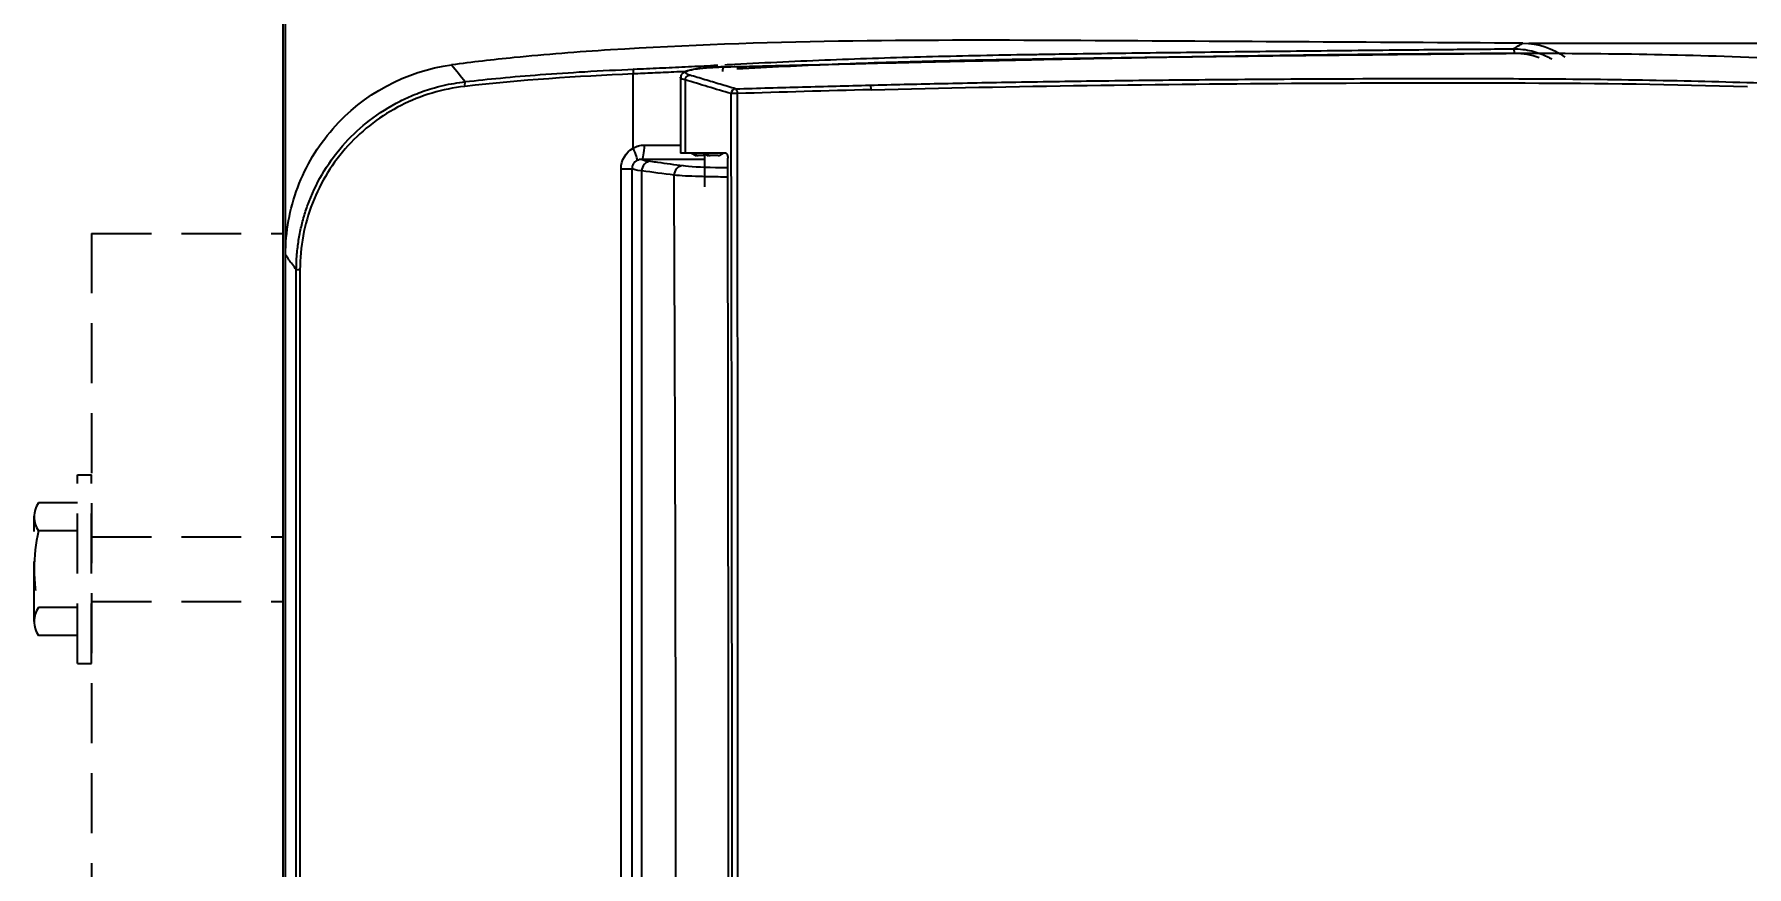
# Model space of a CAD drawing. Extents: x 7905 to 14077, y -986 to 9572.
# Drawn here: x 8147 to 8504, y 778.9 to 952.4 of the extents above; entities that cross this region are included whole.
import ezdxf

# ---------------------------------------------------------------- set-up
doc = ezdxf.new("R2010")
doc.units = 0
doc.header["$LTSCALE"] = 20
doc.header["$MEASUREMENT"] = 0
doc.linetypes.add('HIDDEN2', pattern=[0.1875, 0.125, -0.0625])
doc.layers.get('0').update_dxf_attribs({"linetype": 'CONTINUOUS'})
doc.layers.get('DEFPOINTS').update_dxf_attribs({"linetype": 'CONTINUOUS'})
for name, color, linetype in [('1', 1, 'CONTINUOUS'), ('3', 3, 'CONTINUOUS'), ('SA-DOOR', 4, 'CONTINUOUS')]:
    doc.layers.add(name, color=color, linetype=linetype)
doc.styles.get("Standard").update_dxf_attribs({"font": 'NanumGothic.ttf'})
doc.dimstyles.get("Standard").update_dxf_attribs({"dimtxt": 2.5, "dimasz": 2, "dimexe": 2, "dimexo": 1, "dimgap": 1.5, "dimtad": 1, "dimdec": 0, "dimlfac": 10, "dimrnd": 0.5, "dimzin": 0, "dimdsep": 46, "dimtxsty": 'Standard', "dimcen": 0, "dimclrt": 2, "dimadec": 0, "dimazin": 0, "dimtfac": 1, "dimtdec": 0, "dimtmove": 0, "dimatfit": 3, "dimfxl": 0, "dimtolj": 1, "dimtzin": 0, "dimarcsym": 0})

# ---------------------------------------------------------------- blocks, each defined once
blk = doc.blocks.new('A$Cca7b564f')
at = {"layer": '1', "color": 7, "linetype": 'Continuous'}
for p, q in [((72.47, 378.01), (72.47, 393.48)), ((82.35, 392.78), (82.35, 376.95)), ((83.32, 392.23), (83.32, 376.95)), ((83.32, 376.95), (82.35, 376.95)), ((91.83, 376.95), (83.32, 376.95)), ((85.1, 376.89), (84.66, 376.89)), ((85.39, 376.5), (84.66, 376.89)), ((85.1, 376.89), (85.83, 376.5)), ((85.83, 376.5), (85.39, 376.5)), ((86.04, 376.45), (85.6, 376.45)), ((87.36, 376.45), (86.04, 376.45)), ((87.9, 376.5), (87.17, 376.89)), ((87.61, 376.89), (87.17, 376.89)), ((87.36, 376.79), (87.36, 369.95)), ((87.61, 376.89), (88.34, 376.5)), ((88.34, 376.5), (87.9, 376.5)), ((88.55, 376.45), (88.11, 376.45)), ((90.19, 376.45), (88.55, 376.45)), ((90.4, 376.5), (91.14, 376.89)), ((69.95, 373.73), (72.22, 373.73)), ((69.95, 26.76), (69.95, 373.73)), ((72.22, 373.73), (72.22, 26.76)), ((0, 44.75), (0, 355.75)), ((2.25, 47.86), (2.25, 352.63)), ((3.01, 352.63), (2.25, 352.63)), ((3.01, 352.63), (3.01, 47.86))]:
    blk.add_line(p, q, dxfattribs=at)
at = {"layer": '1', "color": 7, "linetype": 'Continuous', "extrusion": (0, 0, -1)}
blk.add_ellipse((257.81, 384.87), major_axis=(12.97, 7.69), ratio=0.994865, start_param=5.255867, end_param=5.880362, dxfattribs=at)
at = {"layer": '1', "color": 7, "linetype": 'Continuous'}
for centre, major_axis, ratio, start_param, end_param in [((255.98, 397.72), (-0.009, 1), 0.268831, 4.709988, 6.228822), ((72.71, 393.48), (0.044, -0.999), 0.241701, 3.195554, 4.701742), ((37.6, 390.88), (0.113, -0.994), 0.24046, 3.195537, 4.685027), ((93.83, 389.37), (-0.283, -0.959), 0.9253, 3.435499, 4.978676), ((93.83, 389.37), (-1, -0.002), 0.006052, 4.331223, 5.908615), ((74.3, 378.66), (-0.03, -3), 0.174662, 0.053182, 1.572412), ((71.75, 378.01), (1.46, -2.62), 0.212912, 0.082804, 1.452961), ((84.45, 376.45), (0, 0.5), 0.930666, 5.819538, 6.283185), ((84.89, 376.45), (0, -0.5), 0.930666, 2.677945, 3.141593), ((85.6, 376.95), (0, 0.5), 0.930666, 2.677945, 3.141593), ((86.04, 376.95), (0, -0.5), 0.930666, 5.819538, 6.283185), ((86.96, 376.45), (0, -0.5), 0.930666, 2.677945, 3.141593), ((87.4, 376.45), (0, 0.5), 0.930666, 5.819538, 6.283185), ((88.11, 376.95), (0, 0.5), 0.930666, 2.677945, 3.141593), ((88.55, 376.95), (0, -0.5), 0.930666, 5.819538, 6.283185), ((90.19, 376.95), (0, -0.5), 0.930666, 0, 0.463648), ((91.34, 376.45), (0, 0.5), 0.930666, 0, 0.463648)]:
    blk.add_ellipse(centre, major_axis=major_axis, ratio=ratio, start_param=start_param, end_param=end_param, dxfattribs=at)
for points, degree, knots in [([(257.97, 399.89), (226.26, 400.07), (194.56, 400.25), (131.15, 400.62), (99.45, 400.5), (67.76, 398.49)], 3, [0, 0, 0, 0, 0.5, 0.5, 1, 1, 1, 1]), ([(67.76, 398.49), (60.94, 398.05), (54.22, 397.53), (43.23, 396.44), (38.86, 395.94), (34.63, 395.37)], 3, [0, 0, 0, 0, 0.595329, 0.595329, 1, 1, 1, 1]), ([(91.56, 394.95), (91.98, 394.96), (93.34, 395), (96.14, 395.06), (100.47, 395.17), (106.33, 395.31), (113.71, 395.49), (122.61, 395.71), (133.05, 395.96), (145.04, 396.23), (158.6, 396.52), (173.76, 396.82), (190.52, 397.12), (208.95, 397.4), (229.06, 397.65), (250.95, 397.82), (274.7, 397.79), (300.4, 397.29), (327.99, 395.89), (357.19, 393.11), (387.85, 388.14), (419.61, 380.29), (452.27, 369.6), (485.51, 355.68), (518.58, 337.51), (550.11, 313.75), (577.38, 282.69), (596, 243.67), (600.39, 209.77), (599.21, 183.75), (596.19, 164.12), (588.25, 139.72), (572.76, 112.33), (547.83, 84.7), (513.32, 59.28), (471.36, 37.94), (427.88, 22.32), (388.83, 12.45), (358.53, 7.64), (337.57, 5.51), (323.01, 4.43), (308.63, 3.61), (288.26, 2.88), (259.11, 2.6), (221.62, 2.89), (178.21, 3.55), (137.75, 4.4), (108.72, 5.13), (95.29, 5.45), (91.56, 5.54)], 3, [0, 0, 0, 0, 0.001119, 0.003576, 0.007371, 0.012506, 0.018979, 0.02679, 0.035938, 0.046425, 0.05825, 0.071413, 0.085913, 0.10175, 0.118924, 0.137435, 0.15728, 0.17846, 0.200993, 0.22488, 0.250117, 0.276698, 0.304621, 0.333888, 0.364502, 0.396462, 0.42976, 0.464381, 0.500343, 0.511789, 0.527896, 0.548652, 0.574047, 0.604076, 0.638738, 0.678033, 0.718519, 0.751229, 0.77616, 0.79331, 0.802684, 0.811893, 0.828579, 0.852743, 0.884394, 0.923538, 0.964679, 0.990168, 1, 1, 1, 1]), ([(93.7, 395.51), (97.03, 395.68), (103.68, 396.03), (116.97, 396.59), (133.63, 397.13), (148.12, 397.43), (158.19, 397.59), (164.91, 397.69), (177.26, 397.86), (194.17, 398.08), (214.6, 398.32), (231.07, 398.49), (244.9, 398.62), (251.82, 398.68), (255.98, 398.71)], 3, [0, 0, 0, 0, 0.062547, 0.125006, 0.249989, 0.374972, 0.395805, 0.437472, 0.499979, 0.624989, 0.749999, 0.874999, 0.924839, 1, 1, 1, 1]), ([(256.24, 397.72), (246.92, 397.63), (228.26, 397.45), (200.95, 397.15), (175.37, 396.84), (153.18, 396.51), (133.1, 396.11), (114, 395.5), (100.72, 394.84), (94.11, 394.51)], 3, [0, 0, 0, 0, 0.168543, 0.337103, 0.500019, 0.641198, 0.75001, 0.875634, 1, 1, 1, 1]), ([(255.98, 398.71), (256.65, 398.7), (257.94, 398.66), (259.8, 398.31), (261.5, 397.79), (262.89, 397.18), (263.71, 396.74), (264.03, 396.55)], 3, [0, 0, 0, 0, 0.23691, 0.460384, 0.670456, 0.867169, 1, 1, 1, 1]), ([(0, 355.75), (0, 360.58), (0.86, 365.29), (4.24, 374.31), (6.71, 378.44), (16.18, 389.29), (25.05, 394.08), (34.63, 395.37)], 3, [0, 0, 0, 0, 0.25, 0.25, 0.5, 0.5, 1, 1, 1, 1]), ([(37.47, 391.87), (39.91, 392.14), (45.11, 392.69), (53.42, 393.38), (62.71, 394), (69.23, 394.32), (72.66, 394.48)], 3, [0, 0, 0, 0, 0.208474, 0.444593, 0.708427, 1, 1, 1, 1]), ([(83.54, 393.98), (83.51, 393.98), (82.64, 393.94), (80.3, 393.83), (76.61, 393.66), (73.82, 393.54), (72.47, 393.48)], 3, [0, 0, 0, 0, 0.009952, 0.233824, 0.628998, 1, 1, 1, 1]), ([(72.66, 394.48), (73.53, 394.52), (75.28, 394.6), (77.95, 394.72), (80.63, 394.84), (84.2, 395.01), (87.41, 395.17), (89.63, 395.29), (90.14, 395.31)], 3, [0, 0, 0, 0, 0.152213, 0.303957, 0.455433, 0.607365, 0.90971, 1, 1, 1, 1]), ([(83.32, 392.23), (83.12, 392.3), (82.72, 392.42), (82.41, 392.61), (82.35, 392.74), (82.36, 392.8)], 3, [0, 0, 0, 0, 0.335676, 0.671391, 1, 1, 1, 1]), ([(91.46, 394.95), (90.47, 394.92), (88.72, 394.84), (85.95, 394.61), (83.8, 394.18), (82.59, 393.67), (82.38, 392.98), (82.36, 392.68)], 3, [0, 0, 0, 0, 0.190974, 0.363283, 0.651309, 0.864142, 1, 1, 1, 1]), ([(84.27, 393.23), (84.12, 393.28), (83.8, 393.39), (83.51, 393.55), (83.39, 393.68), (83.37, 393.77), (83.38, 393.82), (83.41, 393.89), (83.51, 394), (83.76, 394.13), (84.13, 394.25), (84.74, 394.41), (85.54, 394.54), (86.51, 394.66), (87.33, 394.74), (88.24, 394.81), (89.25, 394.87), (90.36, 394.92), (91.15, 394.94), (91.56, 394.95)], 3, [0, 0, 0, 0, 0.070483, 0.139078, 0.207183, 0.242378, 0.258452, 0.274481, 0.339445, 0.401655, 0.461925, 0.52092, 0.636325, 0.693826, 0.752122, 0.811597, 0.872428, 0.935026, 1, 1, 1, 1]), ([(2.25, 352.63), (2.28, 353.6), (2.32, 355.55), (2.65, 358.45), (3.19, 361.33), (3.93, 364.16), (5.35, 368.25), (7.94, 373.48), (12.24, 379.19), (17.59, 384.11), (22.6, 387.27), (27.03, 389.29), (30.05, 390.35), (33.57, 391.3), (35.93, 391.65), (37.47, 391.87)], 3, [0, 0, 0, 0, 0.049807, 0.099859, 0.15002, 0.200146, 0.250096, 0.372417, 0.499775, 0.618517, 0.749416, 0.808015, 0.874338, 0.917861, 1, 1, 1, 1]), ([(37.36, 390.88), (32.73, 390.36), (28.23, 389.01), (19.98, 384.83), (16.18, 381.97), (11.45, 376.78), (10, 374.87), (7.53, 370.87), (6.48, 368.77), (3.9, 362.13), (3.01, 357.43), (3.01, 352.63)], 3, [0, 0, 0, 0, 0.25, 0.25, 0.5, 0.5, 0.625, 0.625, 0.75, 0.75, 1, 1, 1, 1]), ([(93.84, 390.37), (98.48, 390.51), (107.75, 390.79), (117.12, 391.02), (121.8, 391.14)], 3, [0, 0, 0, 0, 0.500173, 1, 1, 1, 1]), ([(94.2, 11.12), (94.23, 36.34), (94.3, 86.79), (94.33, 162.46), (94.33, 238.12), (94.3, 313.76), (94.23, 364.18), (94.2, 389.39)], 3, [0, 0, 0, 0, 0.200076, 0.400114, 0.600114, 0.800075, 1, 1, 1, 1]), ([(121.8, 391.14), (126.56, 391.26), (136.7, 391.5), (152.89, 391.81), (170.98, 392.08), (190.98, 392.3), (214.29, 392.47), (236.91, 392.54), (259.93, 392.5), (281.35, 392.32), (296.89, 391.92), (304.63, 391.72)], 3, [0, 0, 0, 0, 0.079655, 0.169452, 0.269417, 0.379575, 0.499943, 0.65291, 0.750136, 0.875496, 1, 1, 1, 1]), ([(122.12, 390.19), (151.96, 390.94), (182.14, 391.37), (227.8, 391.63), (243.08, 391.67), (273.8, 391.53), (289.25, 391.35), (304.78, 390.85)], 3, [0, 0, 0, 0, 0.5, 0.5, 0.75, 0.75, 1, 1, 1, 1]), ([(304.63, 391.72), (308.37, 391.59), (315.74, 391.31), (326.65, 390.65), (337.21, 389.79), (347.43, 388.74), (357.3, 387.51), (366.82, 386.11), (375.97, 384.56), (384.76, 382.86), (400.36, 379.47), (424.16, 373.12), (457.12, 361.58), (485.82, 348.59), (515.76, 331.55), (546.08, 309.11), (573.78, 275.54), (589.45, 236.94), (593.7, 199.1), (589.33, 165.05), (578.8, 137.11), (566.26, 116.36), (549.58, 96.59), (527.86, 77.33), (502.92, 61.15), (474.59, 46.56), (445.2, 34.39), (415.39, 24.84), (389.48, 18.45), (367.22, 14.26), (342.91, 11.08), (317.48, 9.09), (293.54, 8.42), (271.98, 8.08), (251.5, 7.94), (237.34, 7.97), (229.95, 7.98)], 3, [0, 0, 0, 0, 0.013632, 0.026844, 0.039636, 0.052011, 0.063969, 0.075511, 0.086638, 0.097352, 0.107654, 0.143885, 0.185511, 0.232509, 0.256269, 0.308634, 0.366526, 0.409252, 0.455718, 0.50111, 0.530534, 0.561832, 0.587262, 0.622725, 0.665169, 0.693167, 0.736588, 0.778758, 0.805081, 0.832178, 0.860065, 0.893414, 0.924466, 0.947353, 0.972531, 1, 1, 1, 1]), ([(72.47, 378.01), (72.65, 378.11), (73.01, 378.31), (73.6, 378.51), (74.2, 378.64), (74.62, 378.65), (74.83, 378.66)], 3, [0, 0, 0, 0, 0.25071, 0.500069, 0.75015, 1, 1, 1, 1]), ([(74.83, 378.66), (75.84, 378.65), (77.87, 378.63), (80.38, 378.63), (81.86, 378.63), (82.32, 378.63)], 3, [0, 0, 0, 0, 0.409735, 0.816593, 1, 1, 1, 1]), ([(73.24, 375.43), (73.1, 375.34), (72.82, 375.17), (72.49, 374.76), (72.26, 374.28), (72.23, 373.91), (72.22, 373.73)], 3, [0, 0, 0, 0, 0.262144, 0.500751, 0.752321, 1, 1, 1, 1]), ([(74.3, 375.66), (74.28, 375.66), (74.23, 375.66), (74.14, 375.66), (73.98, 375.65), (73.67, 375.61), (73.41, 375.5), (73.24, 375.43)], 3, [0, 0, 0, 0, 0.062014, 0.124444, 0.249522, 0.499909, 1, 1, 1, 1]), ([(76.11, 375.27), (75.68, 375.26), (75.17, 375.06), (74.45, 374.28), (74.26, 373.74), (74.25, 373.27)], 3, [0, 0, 0, 0, 0.5, 0.5, 1, 1, 1, 1]), ([(87.4, 375.66), (86.57, 375.66), (83.98, 375.64), (79.57, 375.63), (76.06, 375.65), (74.3, 375.66)], 3, [0, 0, 0, 0, 0.192093, 0.596013, 1, 1, 1, 1]), ([(76.11, 375.27), (76.6, 375.2), (77.09, 375.14), (79.34, 374.84), (81.11, 374.6), (82.87, 374.37)], 3, [0, 0, 0, 0, 0.216248, 0.216248, 1, 1, 1, 1]), ([(91.83, 376.95), (91.87, 376.95), (91.91, 376.93), (91.99, 376.85), (92.03, 376.8), (92.09, 376.66), (92.12, 376.57), (92.16, 376.38), (92.18, 376.27), (92.19, 376.1), (92.2, 376.02), (92.2, 375.95)], 3, [0, 0, 0, 0, 0.215628, 0.215628, 0.431257, 0.431257, 0.646884, 0.646884, 0.862507, 0.862507, 1, 1, 1, 1]), ([(82.87, 374.37), (82.44, 374.36), (81.93, 374.16), (81.21, 373.38), (81.02, 372.83), (81.01, 372.37)], 3, [0, 0, 0, 0, 0.5, 0.5, 1, 1, 1, 1]), ([(92.17, 371.97), (91.67, 371.98), (90.53, 371.99), (88.51, 372.02), (85.95, 372.09), (83.02, 372.2), (81.72, 372.31), (81.01, 372.37)], 3, [0, 0, 0, 0, 0.102794, 0.231726, 0.426396, 0.68856, 1, 1, 1, 1]), ([(81.01, 28.12), (81.21, 68.68), (81.31, 114.21), (81.4, 155.95), (81.4, 244.54), (81.31, 286.28), (81.21, 331.81), (81.01, 372.37)], 2, [0, 0, 0, 0.25, 0.25, 0.5, 0.75, 0.75, 1, 1, 1]), ([(82.87, 374.37), (84.11, 374.2), (86.6, 374.06), (90.46, 373.97), (91.29, 373.96), (92.15, 373.95)], 3, [0, 0, 0, 0, 0.792786, 0.792786, 1, 1, 1, 1]), ([(2.25, 352.63), (1.98, 353.01), (1.7, 353.39), (0.95, 354.43), (0.47, 355.09), (0, 355.75)], 3, [0, 0, 0, 0, 0.368266, 0.368266, 1, 1, 1, 1])]:
    blk.add_open_spline(points, degree=degree, knots=knots, dxfattribs=at)
for points in [[(255.98, 398.71), (256.64, 399.11), (257.31, 399.5), (257.97, 399.89)], [(261.36, 396.84), (259.73, 397.43), (257.99, 397.73), (256.24, 397.72)], [(34.63, 395.37), (35.58, 394.21), (36.53, 393.04), (37.47, 391.87)], [(72.47, 393.48), (60.74, 392.97), (49.03, 392.21), (37.36, 390.88)], [(93.84, 390.37), (92.76, 390.69), (90.61, 391.32), (87.42, 392.28), (85.32, 392.91), (84.27, 393.23)], [(91.57, 395.39), (92.28, 395.43), (92.99, 395.47), (93.7, 395.51)], [(92.9, 389.37), (89.65, 390.33), (86.46, 391.29), (83.32, 392.23)], [(92.9, 11.12), (93, 51.94), (93.12, 134.46), (93.12, 266.22), (93, 348.63), (92.9, 389.37)], [(93.84, 390.37), (93.93, 390.35), (94.01, 390.21), (94.08, 390.03)], [(94.08, 390.03), (94.15, 389.84), (94.2, 389.61), (94.2, 389.39)], [(122.12, 390.19), (112.75, 389.95), (103.44, 389.68), (94.2, 389.39)], [(122.12, 390.19), (122.11, 390.62), (121.94, 391.09), (121.8, 391.14)], [(69.95, 373.73), (69.95, 375.5), (70.96, 377.17), (72.47, 378.01)], [(74.3, 375.66), (74.55, 375.53), (75.15, 375.39), (76.11, 375.27)], [(92.2, 24.64), (92.41, 141.74), (92.41, 258.85), (92.2, 375.95)], [(74.25, 373.27), (73.08, 373.42), (72.39, 373.57), (72.22, 373.73)], [(81.01, 372.37), (78.76, 372.67), (76.51, 372.97), (74.25, 373.27)], [(74.25, 27.22), (74.25, 84.9), (74.25, 200.25), (74.25, 315.59), (74.25, 373.27)]]:
    blk.add_open_spline(points, degree=3, dxfattribs=at)
for points, weights, knots in [([(83.32, 392.23), (83.33, 392.48), (83.43, 392.7), (83.57, 392.88), (83.75, 393.09), (84, 393.22), (84.27, 393.23)], [1.00336071477, 1.01799474861, 1.08042105902, 1.19063964598, 1.06115327894, 0.997629263914, 1.00006760092], [0, 0, 0, 0, 0.459809, 0.459809, 0.459809, 1, 1, 1, 1]), ([(91.17, 393.96), (91.16, 394.28), (91.21, 394.56), (91.29, 394.75), (91.36, 394.9), (91.46, 394.98), (91.56, 394.95)], [1.00068779291, 0.992220081069, 1.06193957774, 1.20984628294, 1.08378048493, 1.014515498, 1.00205132212], [0, 0, 0, 0, 0.53986, 0.53986, 0.53986, 1, 1, 1, 1])]:
    blk.add_rational_spline(points, weights, degree=3, knots=knots, dxfattribs=at)
blk = doc.blocks.new('*D51')
at = {"color": 3, "lineweight": -2}
for p, q in [((8199.42, 752.12), (8199.42, 1029.15)), ((8799.15, 752.12), (8799.15, 1029.15)), ((8223.42, 1023.15), (8775.15, 1023.15))]:
    blk.add_line(p, q, dxfattribs=at)
at = {"color": 3}
for points in [[(8223.42, 1027.15), (8223.42, 1019.15), (8199.42, 1023.15)], [(8775.15, 1027.15), (8775.15, 1019.15), (8799.15, 1023.15)]]:
    blk.add_solid(points, dxfattribs=at)
at = {"layer": 'DEFPOINTS', "color": 0}
for p in [(8799.15, 1023.15), (8199.42, 750.92), (8799.15, 750.92)]:
    blk.add_point(p, dxfattribs=at)
at = {"color": 2, "insert": (8499.29, 1051.48), "char_height": 30, "attachment_point": 5}
blk.add_mtext('\\A1;600', dxfattribs=at)
blk = doc.blocks.new('*D52')
at = {"color": 3, "lineweight": -2}
for p, q in [((8458.59, 950.57), (8907.51, 950.57)), ((8901.51, 926.57), (8901.51, 779.15)), ((8901.51, 575.28), (8901.51, 722.7)), ((8458.59, 551.28), (8907.51, 551.28))]:
    blk.add_line(p, q, dxfattribs=at)
at = {"color": 3}
for points in [[(8897.51, 926.57), (8905.51, 926.57), (8901.51, 950.57)], [(8897.51, 575.28), (8905.51, 575.28), (8901.51, 551.28)]]:
    blk.add_solid(points, dxfattribs=at)
at = {"layer": 'DEFPOINTS', "color": 0}
for p in [(8457.39, 950.57), (8901.51, 950.57), (8457.39, 551.28)]:
    blk.add_point(p, dxfattribs=at)
at = {"color": 2, "insert": (8901.51, 750.92), "char_height": 30, "attachment_point": 5}
blk.add_mtext('\\A1;400', dxfattribs=at)

msp = doc.modelspace()

# ---------------------------------------------------------------- linework, layer by layer
at = {"color": 2, "ltscale": 10}
msp.add_line((8198.95162, 750.92399), (8198.95162, 946.89097), dxfattribs=at)
at = {"layer": '3'}
msp.add_line((8198.95162, 500.92399), (8198.95162, 1000.92399), dxfattribs=at)
at = {"layer": '3', "color": 2, "linetype": 'HIDDEN2', "ltscale": 5}
for p, q in [((8158.95162, 910.92399), (8158.95162, 590.92399)), ((8158.95162, 910.92399), (8198.95162, 910.92399)), ((8156.01692, 821.26167), (8156.01692, 860.58631)), ((8156.01692, 860.58631), (8158.95162, 860.58631)), ((8158.95162, 821.26167), (8158.95162, 860.58631)), ((8156.01692, 854.71922), (8147.91287, 854.71922)), ((8147.03546, 830.04949), (8147.03546, 851.9462)), ((8156.01692, 848.89168), (8147.91287, 848.89168)), ((8158.95162, 847.67475), (8198.95162, 847.67475)), ((8156.01692, 832.9563), (8147.91287, 832.9563)), ((8158.95162, 834.17323), (8198.95162, 834.17323)), ((8156.01692, 827.12876), (8147.91287, 827.12876)), ((8156.01692, 821.26167), (8158.95162, 821.26167))]:
    msp.add_line(p, q, dxfattribs=at)
for centre, radius, start, end in [((8152.301, 851.80545), 5.26742, 146.415386, 213.584614), ((8183.6511, 840.92399), 36.61564, 167.4316879, 192.5683121), ((8152.31226, 830.04253), 5.27681, 146.4830266, 213.5169734)]:
    msp.add_arc(centre, radius, start, end, dxfattribs=at)
at = {"layer": 'SA-DOOR', "color": 7}
msp.add_lwpolyline([(8198.95162, 1275.95857), (10879.9466, 1275.95857), (10879.9466, -893.3024), (8198.95162, -893.3024)], close=True, dxfattribs=at)

# ---------------------------------------------------------------- block references
msp.add_blockref('A$Cca7b564f', (8199.41641, 550.67862))

# ---------------------------------------------------------------- dimensions: what is measured, and where the dimension line sits
dim = msp.add_linear_dim(base=(8799.15468, 1023.15344), p1=(8199.4164, 750.92399), p2=(8799.15468, 750.92479), dimstyle='Standard', override={"dimscale": 1.2, "dimtxt": 25, "dimasz": 20, "dimexe": 5, "dimgap": 10, "dimlfac": 1, "dimzin": 8, "dimclrd": 3, "dimclre": 3, "dimazin": 2})
dim.commit()
dim.dimension.update_dxf_attribs({"geometry": '*D51', "text_midpoint": (8499.28554, 1051.48392)})
dim = msp.add_linear_dim(base=(8901.5142, 950.57219), p1=(8457.38515, 551.27579), p2=(8457.38515, 950.57219), angle=90, text='400', dimstyle='Standard', override={"dimscale": 1.2, "dimtxt": 25, "dimasz": 20, "dimexe": 5, "dimgap": 10, "dimtih": 1, "dimtoh": 1, "dimlfac": 1, "dimzin": 12, "dimclrd": 3, "dimclre": 3, "dimazin": 2, "dimarcsym": 1})
dim.commit()
dim.dimension.update_dxf_attribs({"geometry": '*D52', "text_midpoint": (8901.5142, 750.92399), "dimtype": 160})

doc.saveas('drawing.dxf')
